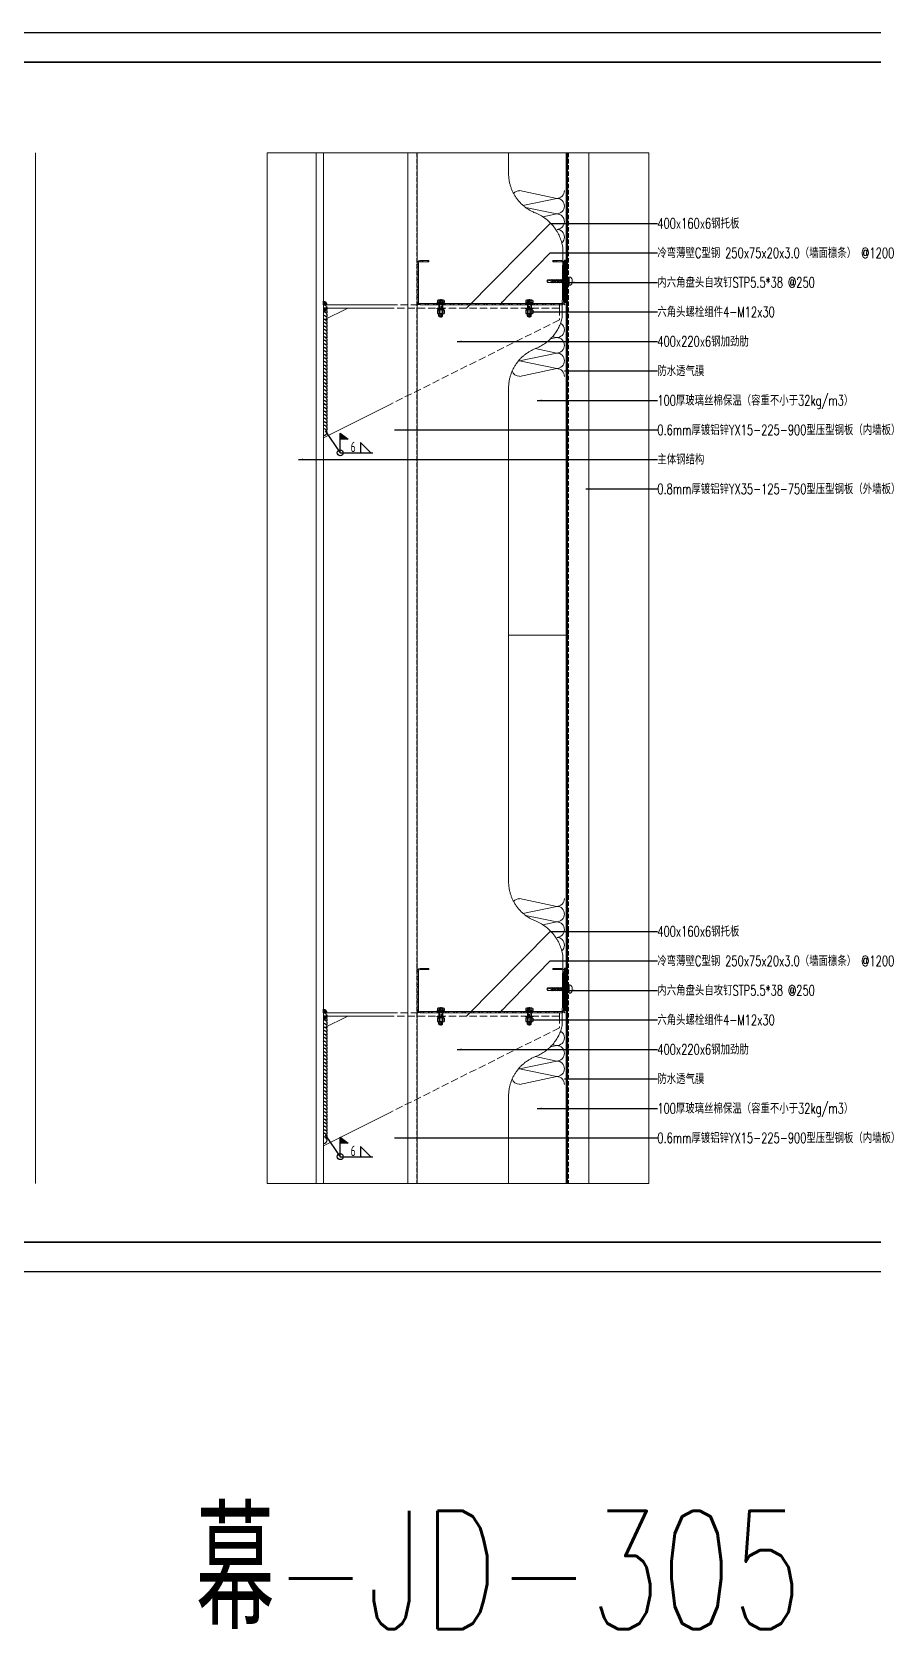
# Model space of a CAD drawing. Extents: x -160106 to 966792, y -663931 to 1550022.
# Drawn here: x -78502 to -77076, y -113808 to -111101 of the extents above; entities that cross this region are included whole.
import ezdxf
from ezdxf.enums import TextEntityAlignment as Align
from ezdxf.xclip import XClip

# ---------------------------------------------------------------- set-up
doc = ezdxf.new("R2010")
doc.units = 0
for name, pattern in [('20剖面图$0$DASH', [0.35, 0.25, -0.1]), ('CENTER', [2, 1.25, -0.25, 0.25, -0.25]), ('DASH', [0.35, 0.25, -0.1]), ('ZN-DASH', [0.35, 0.25, -0.1])]:
    doc.linetypes.add(name, pattern=pattern)
for name, color, linetype in [('!ZN1-文字-7', 7, 'Continuous'), ('!ZN4-焊缝-8', 8, 'Continuous'), ('!ZN4-配件-11', 11, 'Continuous'), ('!ZN6-虚线-8', 8, 'ZN-DASH'), ('0-cxFrame', 155, 'Continuous'), ('11紧固件', 11, 'Continuous'), ('20剖面图$0$A-SFCE', 30, 'Continuous'), ('DIM', 173, 'Continuous'), ('Fill', 8, 'Continuous'), ('TEXT', 7, 'Continuous'), ('焊缝', 8, 'Continuous')]:
    doc.layers.add(name, color=color, linetype=linetype)
for name, color, linetype, lineweight in [('0-cxText', 131, 'Continuous', 25), ('0_PURLIN-CON', 253, 'Continuous', 15), ('0_SCREW RIVET', 4, 'Continuous', 15), ('彩钢板', 6, 'Continuous', 15), ('防火岩棉', 252, 'Continuous', 13)]:
    doc.layers.add(name, color=color, linetype=linetype, lineweight=lineweight)
doc.layers.add('0_INSULATION', color=252, linetype='Continuous', lineweight=9, transparency=0.2)
doc.styles.add('cx_tuming', font='simhei.ttf')
doc.styles.add('cx_tuqian1', font='')
doc.styles.add('DHTEXT-1', font='ROMANS.shx', dxfattribs={"width": 0.7, "bigfont": 'CHINESE.shx'})
doc.styles.add('HZ_TS_0.7', font='TSSDENG', dxfattribs={"width": 0.7, "bigfont": 'HZTXT'})
doc.styles.add('ZNTextStyle', font='ROMANS.shx', dxfattribs={"width": 0.7, "bigfont": 'CHINESE.shx'})
doc.styles.add('黑体', font='simhei.ttf', dxfattribs={"height": 12})
doc.styles.get('cx_tuqian1').set_extended_font_data('SimSun')
doc.dimstyles.new('ZN5', dxfattribs={"dimscale": 5, "dimtxt": 2.5, "dimasz": 1.5, "dimexe": 1, "dimexo": 2, "dimgap": 0.9, "dimtad": 1, "dimdec": 0, "dimdsep": 46, "dimtxsty": 'DHTEXT-1', "dimblk": 'ARCHTICK', "dimcen": 2.5, "dimclrd": 173, "dimclre": 173, "dimclrt": 7, "dimazin": 2, "dimtfac": 1, "dimtdec": 0, "dimtix": 1, "dimtmove": 2, "dimatfit": 3, "dimfxl": 0, "dimtolj": 1, "dimtzin": 0, "dimarcsym": 0})

# ---------------------------------------------------------------- blocks, each defined once
blk = doc.blocks.new('*U2167')
at = {"layer": '0_PURLIN-CON', "linetype": 'ByBlock', "lineweight": -2}
h = blk.add_hatch(dxfattribs=at)
h.set_pattern_fill('ANSI32', color=256, scale=2, angle=2.8624)
h.set_pattern_definition([(47.862405, (-81115.591, 63372.253), (-7.0631283, 6.3904494), []), (47.862405, (-81111.1065, 63372.477), (-7.0631283, 6.3904494), [])])
edge = h.paths.add_edge_path()
edge.add_line((75, 20), (75, 5))
edge.add_arc((70, 5), 5, -90, 0, ccw=False)
edge.add_line((70, 0), (5, 0))
edge.add_arc((5, 5), 5, 180, 270, ccw=False)
edge.add_line((0, 5), (0, 245))
edge.add_arc((5, 245), 5, 90, 180, ccw=False)
edge.add_line((5, 250), (70, 250))
edge.add_arc((70, 245), 5, 0, 90, ccw=False)
edge.add_line((75, 245), (75, 230))
edge.add_line((75, 230), (73, 230))
edge.add_line((73, 230), (73, 245))
edge.add_arc((70, 245), 3, 0, 90)
edge.add_line((70, 248), (5, 248))
edge.add_arc((5, 245), 3, 90, 180)
edge.add_line((2, 245), (2, 5))
edge.add_arc((5, 5), 3, 180, 270)
edge.add_line((5, 2), (70, 2))
edge.add_arc((70, 5), 3, 270, 360)
edge.add_line((73, 5), (73, 20))
edge.add_line((73, 20), (75, 20))
at = {"color": 0, "linetype": 'ByBlock'}
for p in [(0, 250), (75, 250), (0, 0), (75, 0)]:
    blk.add_point(p, dxfattribs=at)
at = {"layer": '0_PURLIN-CON', "linetype": 'ByBlock', "lineweight": -2}
blk.add_lwpolyline([(75, 20), (75, 5, -0.414214), (70, 0), (5, 0, -0.414214), (0, 5), (0, 245, -0.414214), (5, 250), (70, 250, -0.414214), (75, 245), (75, 230), (73, 230), (73, 245, 0.414214), (70, 248), (5, 248, 0.414214), (2, 245), (2, 5, 0.414214), (5, 2), (70, 2, 0.414214), (73, 5), (73, 20)], format="xyb", close=True, dxfattribs=at)
blk = doc.blocks.new('$紧固件$00000145')
at = {"layer": '0_SCREW RIVET'}
for p, q in [((-1.7, 9.4), (-1.7, 7.2)), ((-1.7, 6.7), (-1.7, 5)), ((-1.7, 4.5), (-1.7, 2.8)), ((-1.7, 2.3), (-1.7, 0.6)), ((-1.7, 0.1), (-1.7, -1.6)), ((2.8, 9.4), (2.8, 7.6)), ((2.8, 7.1), (2.8, 5.4)), ((2.8, 4.9), (2.8, 3.2)), ((2.8, 2.7), (2.8, 1)), ((2.8, 0.5), (2.8, -1.2)), ((-1.7, -2.1), (-1.7, -3.8)), ((-1.7, -4.3), (-1.7, -6)), ((-1.7, -6.5), (-1.7, -8.2)), ((-1.7, -8.7), (-1.7, -10.5)), ((-1.7, -11), (-1.7, -12.7)), ((-1.7, -13.2), (-1.7, -14.9)), ((-1.7, -15.4), (-1.7, -17.1)), ((-1.7, -17.6), (-1.7, -19.3)), ((-1.7, -19.8), (-1.7, -24.8)), ((-1.7, -24.8), (0.5, -26.6)), ((0.5, -26.6), (2.8, -24.8)), ((2.8, -1.7), (2.8, -3.4)), ((2.8, -3.9), (2.8, -5.6)), ((2.8, -6.1), (2.8, -7.8)), ((2.8, -8.3), (2.8, -10.1)), ((2.8, -10.6), (2.8, -12.3)), ((2.8, -12.8), (2.8, -14.5)), ((2.8, -15), (2.8, -16.7)), ((2.8, -17.2), (2.8, -18.9)), ((2.8, -19.4), (2.8, -24.8))]:
    blk.add_line(p, q, dxfattribs=at)
blk.add_lwpolyline([(-6.5, 12.1, -0.414214), (-2.5, 16.1), (3.5, 16.1, -0.414214), (7.5, 12.1), (7.5, 12.2), (7.5, 11.4), (-6.5, 11.4), (-6.5, 12.2)], format="xyb", close=True, dxfattribs=at)
for points in [[(-4, 11.4), (5, 11.4), (5, 9.4), (-4, 9.4)], [(-1.7, 6.7), (2.8, 7.1), (3.3, 7.4), (2.8, 7.6), (-1.7, 7.2), (-2.2, 6.9)], [(-1.7, 4.5), (2.8, 4.9), (3.3, 5.2), (2.8, 5.4), (-1.7, 5), (-2.2, 4.7)], [(-1.7, 2.3), (2.8, 2.7), (3.3, 3), (2.8, 3.2), (-1.7, 2.8), (-2.2, 2.5)], [(-1.7, 0.1), (2.8, 0.5), (3.3, 0.8), (2.8, 1), (-1.7, 0.6), (-2.2, 0.3)], [(-1.7, -2.1), (2.8, -1.7), (3.3, -1.4), (2.8, -1.2), (-1.7, -1.6), (-2.2, -1.9)], [(-1.7, -4.3), (2.8, -3.9), (3.3, -3.6), (2.8, -3.4), (-1.7, -3.8), (-2.2, -4.1)], [(-1.7, -6.5), (2.8, -6.1), (3.3, -5.8), (2.8, -5.6), (-1.7, -6), (-2.2, -6.3)], [(-1.7, -8.7), (2.8, -8.3), (3.3, -8.1), (2.8, -7.8), (-1.7, -8.2), (-2.2, -8.5)], [(-1.7, -11), (2.8, -10.6), (3.3, -10.3), (2.8, -10.1), (-1.7, -10.5), (-2.2, -10.7)], [(-1.7, -13.2), (2.8, -12.8), (3.3, -12.5), (2.8, -12.3), (-1.7, -12.7), (-2.2, -13)], [(-1.7, -15.4), (2.8, -15), (3.3, -14.7), (2.8, -14.5), (-1.7, -14.9), (-2.2, -15.2)], [(-1.7, -17.6), (2.8, -17.2), (3.3, -16.9), (2.8, -16.7), (-1.7, -17.1), (-2.2, -17.4)]]:
    blk.add_lwpolyline(points, close=True, dxfattribs=at)
for points in [[(1.7, -19), (-1.7, -19.3), (-2.2, -19.6), (-1.7, -19.8), (1.6, -19.5)], [(0.5, -26.6), (1.9, -18), (2.5, -19.4), (2.5, -19.4), (2.8, -19.9)], [(2.3, -18.9), (2.8, -18.9), (3.3, -19.1), (2.8, -19.4), (2.5, -19.4)]]:
    blk.add_lwpolyline(points, dxfattribs=at)
blk = doc.blocks.new('*U1994')
at = {"layer": '0_INSULATION'}
for p, q in [((114761.4, -53978.9), (114793, -53985.5)), ((114793, -53985.5), (114764.4, -53991.4)), ((114766.5, -53993.1), (114793, -53998.6)), ((114793, -53998.6), (114781.2, -54001)), ((114774.8, -54112.8), (114793, -54116.6)), ((114793, -54103.5), (114787.5, -54104.6)), ((114789.3, -54102.7), (114793, -54103.5)), ((114793, -54116.6), (114761.4, -54123.2)), ((114761.4, -54123.2), (114793, -54129.7)), ((114793, -54129.7), (114761.4, -54136.3))]:
    blk.add_line(p, q, dxfattribs=at)
blk.add_lwpolyline([(114802.2, -53755.6), (114802.2, -54355.6), (114752.2, -54355.6), (114752.2, -54147.5, -0.323318), (114775.7, -54112.5, 0.242761), (114797.7, -54086.4), (114798.1, -54027, 0.256774), (114775.7, -53998.1, -0.323318), (114752.2, -53963.1), (114752.2, -53755.6)], format="xyb", close=True, dxfattribs=at)
at = {"layer": '0_INSULATION', "extrusion": (0, 0, -1)}
for centre, start_param, end_param in [((114761.4, -53985.5), 5.406397, 6.283185), ((114793, -53978.9), 1.570796, 3.141593), ((114793, -53992), 0, 1.570796), ((114793, -53992), 1.570796, 3.141593), ((114793, -54005.2), 0, 1.570796), ((114793, -54005.2), 1.570796, 3.141593), ((114793, -54018.3), 0, 1.570796), ((114793, -54018.3), 1.570796, 2.416555), ((114793, -54096.9), 1.570796, 3.141593), ((114793, -54096.9), 0.524657, 1.570796), ((114793, -54110), 0, 1.570796), ((114793, -54110), 1.570796, 3.141593), ((114761.4, -54129.7), 6.139662, 6.283185), ((114761.4, -54116.6), 3.141593, 3.269368), ((114793, -54123.1), 0, 1.570796), ((114793, -54123.1), 1.570796, 3.141593), ((114761.4, -54129.7), 3.141593, 4.407145), ((114793, -54136.3), 0, 1.570796)]:
    blk.add_ellipse(centre, major_axis=(0, 6.56), ratio=0.988253, start_param=start_param, end_param=end_param, dxfattribs=at)
blk = doc.blocks.new('A$C241bba29')
at = {"layer": 'Fill', "ltscale": 50}
h = blk.add_hatch(dxfattribs=at)
h.set_pattern_fill('ANSI38', color=256, scale=0.4, style=0)
h.set_pattern_definition([(45, (-41, 1764.51904), (-0.449013, 0.449013), []), (135, (-41, 1764.51904), (-1.3470384, 0.449013), [1.5875, -0.9525])])
h.paths.add_polyline_path([(-41, 1835), (-41, 1764.5), (-36, 1764.5), (-36, 1835)])
h = blk.add_hatch(dxfattribs=at)
h.set_pattern_fill('ANSI38', color=256, scale=0.4, style=0)
h.set_pattern_definition([(45, (-41, 564.51904), (-0.449013, 0.449013), []), (135, (-41, 564.51904), (-1.3470384, 0.449013), [1.5875, -0.9525])])
h.paths.add_polyline_path([(-41, 635), (-41, 564.5), (-36, 564.5), (-36, 635)])
at = {"layer": '!ZN6-虚线-8', "ltscale": 30}
for p, q in [((-291.6, 2400), (-291.6, 1200)), ((-35.2, 2400), (-35.2, 1200)), ((-291.6, 1200), (-291.6, 0)), ((-35.2, 1200), (-35.2, 0))]:
    blk.add_line(p, q, dxfattribs=at)
at = {"layer": '11紧固件', "ltscale": 50}
for points in [[(-41, 1835), (-41, 1764.5), (-36, 1764.5), (-36, 1835), (-41, 1835)], [(-41, 635), (-41, 564.5), (-36, 564.5), (-36, 635), (-41, 635)]]:
    blk.add_lwpolyline(points, dxfattribs=at)
at = {"layer": '彩钢板'}
for p, q in [((-307, 2400), (-307, 1200)), ((-291, 2400), (-291, 1200)), ((-307, 1200), (-307, 0)), ((-291, 1200), (-291, 0))]:
    blk.add_line(p, q, dxfattribs=at)
at = {"layer": '彩钢板', "color": 1}
for p, q in [((-36, 2400), (-36, 1200)), ((0, 2400), (0, 1200)), ((-36, 1200), (-36, 0)), ((0, 1200), (0, 0))]:
    blk.add_line(p, q, dxfattribs=at)
at = {"layer": '防火岩棉', "color": 0, "const_width": 3.75}
for points in [[(-37.4, 2400), (-37.4, 1200)], [(-37.4, 1200), (-37.4, 0)]]:
    blk.add_lwpolyline(points, dxfattribs=at)
at = {"xscale": 2, "yscale": 2, "zscale": 2}
for p in [(-229640.4, 109911.2), (-229640.4, 108711.2)]:
    blk.add_blockref('*U1994', p, dxfattribs=at)
at = {"xscale": -1, "rotation": 270}
for p in [(-44.6, 1799.5), (-44.6, 599.5)]:
    blk.add_blockref('$紧固件$00000145', p, dxfattribs=at)
at = {"layer": '0_PURLIN-CON', "extrusion": (-1.22465e-16, 1.09242e-25, -1), "xscale": -1, "rotation": 270}
for p in [(41, 1760), (41, 560)]:
    blk.add_blockref('*U2167', p, dxfattribs=at)
blk = doc.blocks.new('*U1322')
at = {"color": 0, "linetype": 'CENTER', "ltscale": 6}
blk.add_line((-7.6, 0), (24, 0), dxfattribs=at)
at = {"linetype": 'ByBlock', "ltscale": 10}
for p, q in [((-5.6, 4.3), (-5.6, -4.3)), ((-5.1, 5.8), (-1.6, 5.8)), ((-5.1, 2.9), (-1.6, 2.9)), ((-1.6, 6), (-1.6, -6)), ((0, 6), (-1.6, 6)), ((0, -6), (0, 6)), ((0, 3), (7.6, 3)), ((0, 2.5), (7.6, 2.5)), ((7.6, -6), (7.6, 6)), ((7.6, 6), (9.2, 6)), ((9.2, 6), (9.2, -6)), ((10.8, 4.6), (9.2, 4.6)), ((9.2, 4.6), (9.2, -4.6)), ((9.2, 0), (10.8, 0.6)), ((10.8, -4.6), (10.8, 4.6)), ((10.8, 4.3), (10.8, -4.3)), ((10.8, 4.3), (10.8, -4.3)), ((11.3, 5.8), (16.7, 5.8)), ((11.3, 2.9), (16.7, 2.9)), ((17.2, 4.3), (17.2, -4.3)), ((17.2, 3.6), (17.2, 0)), ((17.2, -3.6), (17.2, 3.6)), ((21.5, 3), (17.2, 3)), ((22, 2.5), (17.2, 2.5)), ((22, 2.5), (21.5, 3)), ((21.5, 3), (21.5, -3)), ((22, -2.5), (22, 2.5)), ((-5.1, -2.9), (-1.6, -2.9)), ((-5.1, -5.8), (-1.6, -5.8)), ((-1.6, -6), (0, -6)), ((0, -2.5), (7.6, -2.5)), ((0, -3), (7.6, -3)), ((9.2, -6), (7.6, -6)), ((9.2, -0.8), (10.8, -0.3)), ((9.2, -4.6), (10.8, -4.6)), ((11.3, -2.9), (16.7, -2.9)), ((11.3, -5.8), (16.7, -5.8)), ((22, -2.5), (17.2, -2.5)), ((21.5, -3), (17.2, -3)), ((22, -2.5), (21.5, -3))]:
    blk.add_line(p, q, dxfattribs=at)
for centre, radius, start, end in [((-3.3, 4.3), 2.33, 141.7868, 218.2132), ((3, 0), 8.58, 160.3471, 199.6529), ((13.2, 4.3), 2.33, 141.7868, 218.2132), ((19.4, 0), 8.58, 160.3471, 199.6529), ((14.9, 4.3), 2.33, 321.7868, 38.2132), ((8.7, 0), 8.58, 340.3471, 19.6529), ((-3.3, -4.3), 2.33, 141.7868, 218.2132), ((13.2, -4.3), 2.33, 141.7868, 218.2132), ((14.9, -4.3), 2.33, 321.7868, 38.2132)]:
    blk.add_arc(centre, radius, start, end, dxfattribs=at)
at = {"layer": 'Defpoints', "color": 0, "ltscale": 10, "style": 'DHTEXT-1', "width": 0.7}
blk.add_text('M6', height=1.5, rotation=90, dxfattribs=at).set_placement((-2.7, -1.4), align=Align.CENTER)
blk = doc.blocks.new('20250827165029')
at = {"layer": '!ZN4-焊缝-8', "ltscale": 0.1}
h = blk.add_hatch(color=256, dxfattribs=at)
edge = h.paths.add_edge_path()
edge.add_line((6, 0), (0, 0))
edge.add_line((0, 0), (0, 6))
edge.add_arc((0, 0), 6, 0, 90, ccw=False)
h = blk.add_hatch(color=256, dxfattribs=at)
edge = h.paths.add_edge_path()
edge.add_line((6, -5.6), (0, -5.6))
edge.add_line((0, -5.6), (0, -11.6))
edge.add_arc((0, -5.6), 6, 270, 360)
for points in [[(6, 0), (0, 0), (0, 6, -0.414214)], [(6, -5.6), (0, -5.6), (0, -11.6, 0.414214)]]:
    blk.add_lwpolyline(points, format="xyb", close=True, dxfattribs=at)
at = {"layer": '0_PURLIN-CON', "color": 2, "ltscale": 0.05}
for p, q in [((113, 0), (0, 0)), ((113, -5.6), (0, -5.6)), ((41.4, -5.6), (0, -26.4)), ((113, -169), (0, -225.6))]:
    blk.add_line(p, q, dxfattribs=at)
at = {"layer": '0_PURLIN-CON', "color": 2, "linetype": 'DASH', "ltscale": 50}
for p, q in [((400, -25.6), (113, -169)), ((400, -5.6), (400, -25.6))]:
    blk.add_line(p, q, dxfattribs=at)
blk.add_lwpolyline([(113, 0), (400, 0), (400, -5.6), (113, -5.6)], dxfattribs=at)
at = {"layer": '焊缝', "ltscale": 50}
blk.add_lwpolyline([(0, 0, -0.57735), (5.2, -9, 0.267949), (0, -6, -0.57735), (5.2, -15, 0.267949), (0, -12, -0.57735), (5.2, -21, 0.267949), (0, -18, -0.57735), (5.2, -27, 0.267949), (0, -24, -0.57735), (5.2, -33, 0.267949), (0, -30, -0.57735), (5.2, -39, 0.267949), (0, -36, -0.57735), (5.2, -45, 0.267949), (0, -42, -0.57735), (5.2, -51, 0.267949), (0, -48, -0.57735), (5.2, -57, 0.267949), (0, -54, -0.57735), (5.2, -63, 0.267949), (0, -60, -0.57735), (5.2, -69, 0.267949), (0, -66, -0.57735), (5.2, -75, 0.267949), (0, -72, -0.57735), (5.2, -81, 0.267949), (0, -78, -0.57735), (5.2, -87, 0.267949), (0, -84, -0.57735), (5.2, -93, 0.267949), (0, -90, -0.57735), (5.2, -99, 0.267949), (0, -96, -0.57735), (5.2, -105, 0.267949), (0, -102, -0.57735), (5.2, -111, 0.267949), (0, -108, -0.57735), (5.2, -117, 0.267949), (0, -114, -0.57735), (5.2, -123, 0.267949), (0, -120, -0.57735), (5.2, -129, 0.267949), (0, -126, -0.57735), (5.2, -135, 0.267949), (0, -132, -0.57735), (5.2, -141, 0.267949), (0, -138, -0.57735), (5.2, -147, 0.267949), (0, -144, -0.57735), (5.2, -153, 0.267949), (0, -150, -0.57735), (5.2, -159, 0.267949), (0, -156, -0.57735), (5.2, -165, 0.267949), (0, -162, -0.57735), (5.2, -171, 0.267949), (0, -168, -0.57735), (5.2, -177, 0.267949), (0, -174, -0.57735), (5.2, -183, 0.267949), (0, -180, -0.57735), (5.2, -189, 0.267949), (0, -186, -0.57735), (5.2, -195, 0.267949), (0, -192, -0.57735), (5.2, -201, 0.267949), (0, -198, -0.57735), (5.2, -207, 0.267949), (0, -204, -0.57735), (5.2, -213, 0.267949), (0, -210, -1), (0, -222, -1)], format="xyb", dxfattribs=at)
at = {"layer": '!ZN4-配件-11', "color": 1, "rotation": 270}
for p in [(199, 2), (349, 2)]:
    blk.add_blockref('*U1322', p, dxfattribs=at)
blk = doc.blocks.new('TK22.A2 L(Dragon)')
at = {"layer": '0-cxFrame', "color": 7, "const_width": 0.5}
blk.add_lwpolyline([(0, 0), (-594, 0), (-594, 420), (0, 420)], close=True, dxfattribs=at)
at = {"layer": '0-cxFrame', "const_width": 0.5}
blk.add_lwpolyline([(-80, 10), (-574, 10), (-574, 410), (-80, 410)], close=True, dxfattribs=at)
at = {"style": '黑体', "flags": 4}
blk.add_attdef('图幅', text='', height=3.3, dxfattribs=at).set_placement((-40, 3), align=Align.RIGHT)
at = {"layer": '0-cxText', "flags": 4}
for tag, height, style, p in [('建设单位', 3.5, 'cx_tuming', (-45, 240)), ('项目名称', 3.5, 'cx_tuming', (-45, 210)), ('子项名称', 3.5, 'cx_tuming', (-45, 180)), ('工程编号', 3.3, 'cx_tuqian1', (-35, 165)), ('图名1', 3.5, 'cx_tuming', (-45, 87)), ('图名2', 3.5, 'cx_tuming', (-45, 79)), ('图名3', 3.5, 'cx_tuming', (-45, 71)), ('出图日期', 3.3, 'cx_tuqian1', (-39, 60)), ('专业', 3.3, 'cx_tuqian1', (-55, 52)), ('图号', 3.3, 'cx_tuqian1', (-55, 44)), ('版次', 3.3, 'cx_tuqian1', (-20, 44))]:
    blk.add_attdef(tag, text='', height=height, dxfattribs=dict(at, style=style)).set_placement(p, align=Align.MIDDLE)
at = {"layer": 'Defpoints', "color": 6, "flags": 4}
for tag, height, style, p in [('tufu', 3.3, '黑体', (-12, 12)), ('dwfname', 4, 'cx_tuqian1', (-80, 3))]:
    blk.add_attdef(tag, text='', height=height, dxfattribs=dict(at, style=style)).set_placement(p, align=Align.RIGHT)
blk = doc.blocks.new('_ArchTick')
at = {"color": 0, "linetype": 'ByBlock', "const_width": 0.4}
blk.add_lwpolyline([(-0.5, -0.5), (0.5, 0.5)], dxfattribs=at)
blk = doc.blocks.new('*U1211')
blk.add_hatch(color=8).paths.add_polyline_path([(0, 6.63), (2.63, 4.63), (0, 4.63)])
for p, q in [((0, 0), (0, 6.63)), ((0, 6.63), (2.63, 4.63)), ((2.63, 4.63), (0, 4.63)), ((6.91, 3.5), (10.41, 0)), ((6.91, 3.5), (6.91, 0))]:
    blk.add_line(p, q)
at = {"ltscale": 30}
blk.add_line((0, 0), (11.07, 0), dxfattribs=at)
blk.add_circle((0, 0), 1, dxfattribs=at)
at = {"color": 7, "style": 'HZ_TS_0.7', "width": 0.7, "flags": 8}
for tag, p in [('围焊', (1.82, 1.98)), ('HF', (4.39, 1.98))]:
    blk.add_attdef(tag, text='', height=3.5, dxfattribs=at).set_placement(p, align=Align.MIDDLE_CENTER)
blk = doc.blocks.new('20250829153746')
at = {"layer": '20剖面图$0$A-SFCE', "color": 8, "linetype": '20剖面图$0$DASH'}
for p, q in [((-4650, 100), (50, 100)), ((-4650, 50), (50, 50))]:
    blk.add_line(p, q, dxfattribs=at)

msp = doc.modelspace()

# ---------------------------------------------------------------- linework, layer by layer
at = {"layer": '0_PURLIN-CON', "ltscale": 50}
for p, q in [((-78495.85, -113052.42), (-78495.85, -111305.39)), ((-78019.85, -113052.42), (-78019.85, -111305.39)), ((-78007.85, -113052.42), (-78007.85, -111305.39))]:
    msp.add_line(p, q, dxfattribs=at)

# ---------------------------------------------------------------- block references
at = {"layer": '0-cxFrame', "xscale": 5, "yscale": 5, "zscale": 5}
msp.add_blockref('TK22.A2 L(Dragon)', (-76359.4, -113201.84), dxfattribs=at)
at = {"layer": '0_PURLIN-CON', "ltscale": 50}
for p in [(-78007.85, -111562.97), (-78007.85, -112762.97)]:
    msp.add_blockref('20250827165029', p, dxfattribs=at)
at = {"layer": 'DIM', "color": 7}
ref = msp.add_blockref('*U1211', (-77979.23, -111813.87), dxfattribs=dict(at, xscale=5, yscale=5, zscale=5))
ref.add_attrib('HF', '6', dxfattribs={"layer": '0', "color": 7, "height": 17.5, "style": 'HZ_TS_0.7', "width": 0.7}).set_placement((-77957.28, -111803.96), align=Align.MIDDLE_CENTER)
ref = msp.add_blockref('*U1211', (-77979.23, -113006.99), dxfattribs=dict(at, xscale=5, yscale=5, zscale=5))
ref.add_attrib('HF', '6', dxfattribs={"layer": '0', "color": 7, "height": 17.5, "style": 'HZ_TS_0.7', "width": 0.7}).set_placement((-77957.28, -112997.08), align=Align.MIDDLE_CENTER)
at = {"layer": 'TEXT', "ltscale": 60}
ref = msp.add_blockref('20250829153746', (-75118.62, -112670.63), dxfattribs=at)
XClip(ref).set_block_clipping_path([(-406.4479753918, -306.280065972), (897.6613796696, 1847.4999895258)])
at = {"layer": '彩钢板', "color": 0, "ltscale": 50}
ref = msp.add_blockref('A$C241bba29', (-77557.85, -113322.97), dxfattribs=at)
XClip(ref).set_block_clipping_path([(-545.32989713, 270.5542622684), (101.4868174805, 2017.5860985021)])

# ---------------------------------------------------------------- texts
at = {"layer": '!ZN1-文字-7', "ltscale": 20, "style": 'ZNTextStyle', "width": 0.7}
msp.add_text('幕-JD-305', height=200.258, dxfattribs=at).set_placement((-78223.85, -113707.49, 0), align=Align.MIDDLE_LEFT)
at = {"layer": 'TEXT', "ltscale": 50, "style": 'DHTEXT-1', "width": 0.7}
for s, p in [('400x160x6钢托板', (-77441.72, -111425.09)), ('冷弯薄壁C型钢 250x75x20x3.0（墙面檩条） @1200', (-77441.72, -111475.09)), ('内六角盘头自攻钉STP5.5*38 @250', (-77441.72, -111525.09)), ('六角头螺栓组件4-M12x30', (-77441.72, -111575.09)), ('400x220x6钢加劲肋', (-77441.72, -111625.09)), ('防水透气膜', (-77441.72, -111675.09)), ('100厚玻璃丝棉保温（容重不小于32kg/m3）', (-77441.72, -111725.09)), ('0.6mm厚镀铝锌YX15-225-900型压型钢板（内墙板）', (-77441.72, -111775.09)), ('主体钢结构', (-77441.72, -111825.09)), ('0.8mm厚镀铝锌YX35-125-750型压型钢板（外墙板）', (-77441.72, -111875.09)), ('400x160x6钢托板', (-77441.72, -112625.09)), ('冷弯薄壁C型钢 250x75x20x3.0（墙面檩条） @1200', (-77441.72, -112675.09)), ('内六角盘头自攻钉STP5.5*38 @250', (-77441.72, -112725.09)), ('六角头螺栓组件4-M12x30', (-77441.72, -112775.09)), ('400x220x6钢加劲肋', (-77441.72, -112825.09)), ('防水透气膜', (-77441.72, -112875.09)), ('100厚玻璃丝棉保温（容重不小于32kg/m3）', (-77441.72, -112925.09)), ('0.6mm厚镀铝锌YX15-225-900型压型钢板（内墙板）', (-77441.72, -112975.09))]:
    msp.add_text(s, height=17.5, dxfattribs=at).set_placement(p, align=Align.MIDDLE_LEFT)

# ---------------------------------------------------------------- leaders
at = {"layer": 'DIM'}
for points in [[(-77765.36, -111568.62), (-77623.65, -111425.09), (-77441.72, -111425.09)], [(-77709.51, -111562.97), (-77623.65, -111475.09), (-77441.72, -111475.09)], [(-77589.85, -111525.09), (-77474.94, -111525.09), (-77441.72, -111525.09)], [(-77659.01, -111575.09), (-77474.94, -111575.09), (-77441.72, -111575.09)], [(-77781.13, -111625.09), (-77474.94, -111625.09), (-77441.72, -111625.09)], [(-77599.02, -111675.09), (-77474.94, -111675.09), (-77441.72, -111675.09)], [(-77645.22, -111725.09), (-77474.94, -111725.09), (-77441.72, -111725.09)], [(-78004.67, -111776.72), (-77979.23, -111813.87)], [(-77887.51, -111775.09), (-77474.94, -111775.09), (-77441.72, -111775.09)], [(-78049.78, -111825.09), (-77474.94, -111825.09), (-77441.72, -111825.09)], [(-77563.04, -111875.09), (-77522.86, -111875.09), (-77441.72, -111875.09)], [(-77765.36, -112768.62), (-77623.65, -112625.09), (-77441.72, -112625.09)], [(-77709.51, -112762.97), (-77623.65, -112675.09), (-77441.72, -112675.09)], [(-77589.85, -112725.09), (-77474.94, -112725.09), (-77441.72, -112725.09)], [(-77659.01, -112775.09), (-77474.94, -112775.09), (-77441.72, -112775.09)], [(-77781.13, -112825.09), (-77474.94, -112825.09), (-77441.72, -112825.09)], [(-77599.02, -112875.09), (-77474.94, -112875.09), (-77441.72, -112875.09)], [(-77645.22, -112925.09), (-77474.94, -112925.09), (-77441.72, -112925.09)], [(-78004.67, -112969.84), (-77979.23, -113006.99)], [(-77887.51, -112975.09), (-77474.94, -112975.09), (-77441.72, -112975.09)]]:
    msp.add_leader(points, dimstyle='ZN5', dxfattribs=at)

doc.saveas('drawing.dxf')
